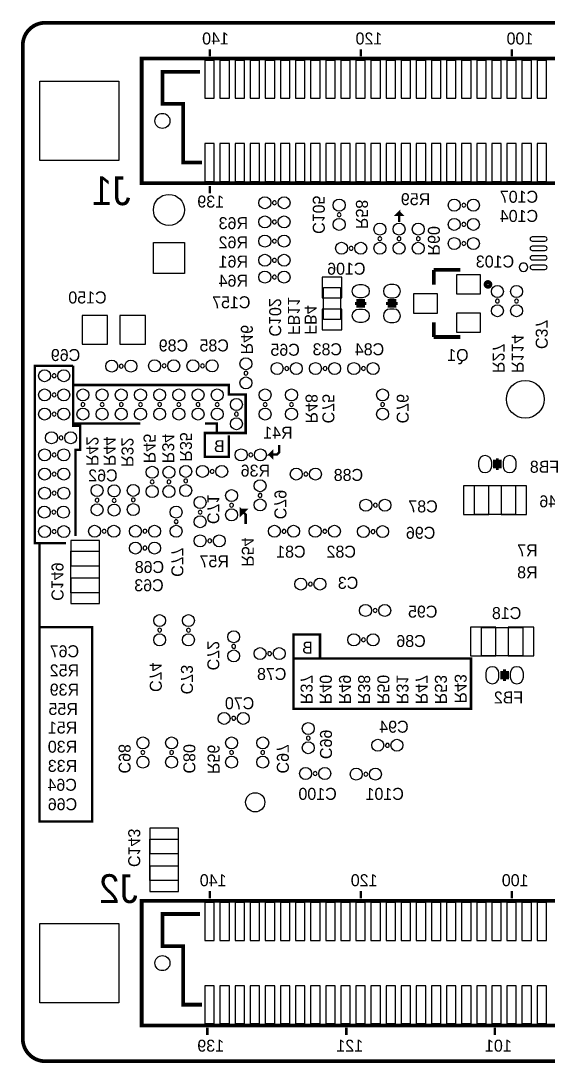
# Model space of a CAD drawing. Extents: x -0.1 to 75.1, y -0.1 to 55.1.
# Drawn here: x -0.1 to 27.8, y -0.1 to 55.1 of the extents above; entities that cross this region are included whole.
import ezdxf

# ---------------------------------------------------------------- set-up
doc = ezdxf.new("R2010")
doc.units = 0
for name, color, linetype in [('BG_OUTLINE', 7, 'CONTINUOUS'), ('BG_SILKSCREEN_BOTTOM', 254, 'CONTINUOUS'), ('PG_SILKSCREEN_BOTTOM', 153, 'CONTINUOUS'), ('PIN_BOTTOM', 132, 'CONTINUOUS'), ('RD_SILKSCREEN_BOTTOM', 253, 'CONTINUOUS')]:
    doc.layers.add(name, color=color, linetype=linetype)

msp = doc.modelspace()

# ---------------------------------------------------------------- linework, layer by layer
at = {"layer": 'BG_OUTLINE', "const_width": 0.2}
msp.add_lwpolyline([(1.199998, 0), (73.800005, 0, 0.414212), (75.000002, 1.199998), (75.000002, 53.799994, 0.414213), (73.800005, 54.999992), (1.199998, 54.999992, 0.414214), (0, 53.799994), (0, 1.199998, 0.414212), (1.199998, 0)], format="xyb", dxfattribs=at)
at = {"layer": 'BG_SILKSCREEN_BOTTOM', "const_width": 0.127}
for points in [[(9.906, 53.213), (9.906, 53.594)], [(17.907, 53.213), (17.907, 53.594)], [(25.908, 53.213), (25.908, 53.594)], [(9.906, 45.974), (9.906, 46.355)], [(19.939, 44.45), (19.939, 44.958), (19.812, 44.831), (20.066, 44.831), (19.939, 44.958)], [(2.667, 36.83), (0.635, 36.83), (0.635, 27.432), (0.889, 27.432)], [(2.794, 27.813), (2.794, 32.385), (3.048, 32.385), (3.048, 33.655), (2.667, 33.655), (2.667, 36.83)], [(6.223, 33.782), (2.667, 33.782), (2.667, 35.814), (10.922, 35.814), (10.922, 35.306), (11.811, 35.306), (11.811, 33.274), (10.287, 33.274), (10.287, 33.782), (9.652, 33.782)], [(10.287, 33.274), (9.652, 33.274), (9.652, 32.004), (10.922, 32.004), (10.922, 33.147)], [(13.589, 32.639), (13.589, 32.258), (13.462, 32.131), (13.081, 32.131), (13.208, 32.258), (13.208, 32.004), (13.081, 32.131)], [(11.811, 28.448), (11.811, 28.956), (11.557, 29.21), (11.557, 28.956), (11.811, 29.21), (11.557, 29.21)], [(0.889, 22.987), (0.889, 27.432), (2.286, 27.432)], [(2.159, 22.987), (3.683, 22.987), (3.683, 12.7), (0.889, 12.7), (0.889, 22.987), (2.159, 22.987)], [(14.351, 21.336), (14.351, 22.606), (15.748, 22.606), (15.748, 21.336)], [(16.637, 18.669), (23.749, 18.669), (23.749, 21.336), (14.351, 21.336), (14.351, 18.669), (17.018, 18.669)], [(9.906, 8.636), (9.906, 9.017)], [(17.907, 8.636), (17.907, 9.017)], [(25.908, 8.636), (25.908, 9.017)], [(9.779, 1.397), (9.779, 1.778)], [(17.145, 1.397), (17.145, 1.778)], [(25.019, 1.397), (25.019, 1.778)]]:
    msp.add_lwpolyline(points, dxfattribs=at)
at = {"layer": 'PG_SILKSCREEN_BOTTOM'}
for points, const_width in [([(68.69999, 53.099995), (6.300013, 53.099995), (6.300013, 46.500009), (68.69999, 46.500009), (68.69999, 53.099995)], 0.2), ([(9.400007, 52.399997), (7.400011, 52.399997), (7.400011, 50.7), (8.500008, 50.7), (8.500008, 47.600006), (9.500006, 47.600006)], 0.2), ([(23.178999, 41.91), (21.779001, 41.91)], 0.2032), ([(21.779001, 41.91), (21.779001, 41.131998)], 0.2032), ([(17.7546, 40.2844), (18.0594, 40.2844), (18.0594, 39.9796), (17.7546, 39.9796), (17.7546, 40.2844)], 0.1524), ([(19.7104, 39.9796), (19.4056, 39.9796), (19.4056, 40.2844), (19.7104, 40.2844), (19.7104, 39.9796)], 0.1524), ([(17.6022, 40.132), (18.2118, 40.132)], 0.1524), ([(19.8628, 40.132), (19.2532, 40.132)], 0.1524), ([(21.779001, 39.132002), (21.779001, 38.354)], 0.2032), ([(21.779001, 38.354), (23.178999, 38.354)], 0.2032), ([(24.9936, 31.4706), (24.9936, 31.7754), (25.2984, 31.7754), (25.2984, 31.4706), (24.9936, 31.4706)], 0.1524), ([(25.146, 31.3182), (25.146, 31.9278)], 0.1524), ([(25.3746, 20.2946), (25.3746, 20.5994), (25.6794, 20.5994), (25.6794, 20.2946), (25.3746, 20.2946)], 0.1524), ([(25.527, 20.1422), (25.527, 20.7518)], 0.1524), ([(68.69999, 8.499983), (6.300013, 8.499983), (6.300013, 1.899996), (68.69999, 1.899996), (68.69999, 8.499983)], 0.2), ([(9.400007, 7.799984), (7.400011, 7.799984), (7.400011, 6.099988), (8.500008, 6.099988), (8.500008, 2.999994), (9.500006, 2.999994)], 0.2)]:
    msp.add_lwpolyline(points, dxfattribs=dict(at, const_width=const_width))
for points in [[(13.4366, 45.466, 1), (13.2334, 45.466, 1), (13.4366, 45.466)], [(23.4696, 45.339, 1), (23.2664, 45.339, 1), (23.4696, 45.339)], [(16.8656, 44.831, 1), (16.6624, 44.831, 1), (16.8656, 44.831)], [(13.4366, 44.45, 1), (13.2334, 44.45, 1), (13.4366, 44.45)], [(23.4696, 44.323, 1), (23.2664, 44.323, 1), (23.4696, 44.323)], [(19.0246, 43.561, 1), (18.8214, 43.561, 1), (19.0246, 43.561)], [(20.0406, 43.561, 1), (19.8374, 43.561, 1), (20.0406, 43.561)], [(21.0566, 43.561, 1), (20.8534, 43.561, 1), (21.0566, 43.561)], [(13.4366, 43.434, 1), (13.2334, 43.434, 1), (13.4366, 43.434)], [(17.5006, 43.053, 1), (17.2974, 43.053, 1), (17.5006, 43.053)], [(23.4696, 43.307, 1), (23.2664, 43.307, 1), (23.4696, 43.307)], [(13.4366, 42.418, 1), (13.2334, 42.418, 1), (13.4366, 42.418)], [(13.4366, 41.529, 1), (13.2334, 41.529, 1), (13.4366, 41.529)], [(25.2476, 40.259, 1), (25.0444, 40.259, 1), (25.2476, 40.259)], [(26.2636, 40.259, 1), (26.0604, 40.259, 1), (26.2636, 40.259)], [(5.324627, 36.813973, 0.999989), (5.121402, 36.813998, 1.000011), (5.324627, 36.813973)], [(7.5946, 36.83, 1.000047), (7.3914, 36.83, 0.999953), (7.5946, 36.83)], [(9.626625, 36.829975, 0.999989), (9.4234, 36.83, 1.000011), (9.626625, 36.829975)], [(11.928602, 36.432998, 0.999982), (11.725402, 36.432998, 1.000018), (11.928602, 36.432998)], [(14.087627, 36.686973, 0.999989), (13.884402, 36.686998, 1.000011), (14.087627, 36.686973)], [(16.119602, 36.686998, 1.000029), (15.916402, 36.686973, 0.999971), (16.119602, 36.686998)], [(18.151602, 36.686998, 1.000029), (17.948402, 36.686973, 0.999971), (18.151602, 36.686998)], [(1.768627, 36.305973, 0.999989), (1.565402, 36.305998, 1.000011), (1.768627, 36.305973)], [(1.768602, 35.289998, 0.999978), (1.565402, 35.289998, 1.000022), (1.768602, 35.289998)], [(3.292602, 34.781998, 0.999982), (3.089402, 34.781998, 1.000018), (3.292602, 34.781998)], [(4.308602, 34.781998, 0.999982), (4.105402, 34.781998, 1.000018), (4.308602, 34.781998)], [(5.324602, 34.781998, 0.999982), (5.121402, 34.781998, 1.000018), (5.324602, 34.781998)], [(6.340602, 34.781998, 0.99998), (6.137402, 34.781998, 1.00002), (6.340602, 34.781998)], [(7.356602, 34.781998, 0.999982), (7.153402, 34.781998, 1.000018), (7.356602, 34.781998)], [(8.372602, 34.781998, 0.999982), (8.169402, 34.781998, 1.000018), (8.372602, 34.781998)], [(9.388602, 34.781998, 0.999982), (9.185402, 34.781998, 1.000018), (9.388602, 34.781998)], [(10.404602, 34.781998, 0.999982), (10.201402, 34.781998, 1.000018), (10.404602, 34.781998)], [(12.944602, 34.781998, 0.999982), (12.741402, 34.781998, 1.000018), (12.944602, 34.781998)], [(14.341602, 34.781998, 0.999943), (14.138377, 34.781998, 1.000057), (14.341602, 34.781998)], [(19.167602, 34.781998, 0.999943), (18.964377, 34.781998, 1.000057), (19.167602, 34.781998)], [(1.768602, 34.273998, 1.000042), (1.565402, 34.273973, 0.999958), (1.768602, 34.273998)], [(11.420602, 34.273998, 0.999982), (11.217402, 34.273998, 1.000018), (11.420602, 34.273998)], [(2.1336, 33.02, 0.99998), (1.9304, 33.02, 1.00002), (2.1336, 33.02)], [(1.768602, 32.114998, 0.999978), (1.565402, 32.114998, 1.000022), (1.768602, 32.114998)], [(12.182602, 32.114998, 0.99998), (11.979402, 32.114998, 1.00002), (12.182602, 32.114998)], [(1.768602, 31.098998, 1.000042), (1.565402, 31.098973, 0.999958), (1.768602, 31.098998)], [(10.1346, 31.242, 1.000042), (9.9314, 31.241975, 0.999958), (10.1346, 31.242)], [(15.103602, 31.098998, 0.999962), (14.900402, 31.099023, 1.000038), (15.103602, 31.098998)], [(6.959625, 30.6832, 0.999978), (6.7564, 30.6832, 1.000022), (6.959625, 30.6832)], [(7.848625, 30.6832, 0.999978), (7.6454, 30.6832, 1.000022), (7.848625, 30.6832)], [(8.737625, 30.734, 0.999978), (8.5344, 30.734, 1.000022), (8.737625, 30.734)], [(1.768602, 30.082998, 1.000042), (1.565402, 30.082973, 0.999958), (1.768602, 30.082998)], [(4.038625, 29.718, 1.000018), (3.8354, 29.718, 0.999982), (4.038625, 29.718)], [(5.959627, 29.727398, 0.999978), (5.756402, 29.727398, 1.000022), (5.959627, 29.727398)], [(12.674625, 29.972, 1.000057), (12.4714, 29.972, 0.999943), (12.674625, 29.972)], [(4.943627, 29.701998, 0.999978), (4.740402, 29.701998, 1.000022), (4.943627, 29.701998)], [(11.166602, 29.447998, 0.999978), (10.963402, 29.447998, 1.000022), (11.166602, 29.447998)], [(18.786602, 29.447998, 0.999953), (18.583402, 29.447998, 1.000047), (18.786602, 29.447998)], [(1.7526, 29.083, 1.000029), (1.549425, 29.082975, 0.999971), (1.7526, 29.083)], [(9.4996, 29.083, 1), (9.2964, 29.083, 1), (9.4996, 29.083)], [(1.768627, 28.050973, 0.999989), (1.565402, 28.050998, 1.000011), (1.768627, 28.050973)], [(4.419575, 28.067, 0.999971), (4.2164, 28.067025, 1.000029), (4.419575, 28.067)], [(6.578625, 28.066975, 0.999989), (6.3754, 28.067, 1.000011), (6.578625, 28.066975)], [(8.2296, 28.575, 0.999943), (8.026375, 28.575, 1.000057), (8.2296, 28.575)], [(13.9446, 28.067, 1.000029), (13.7414, 28.066975, 0.999971), (13.9446, 28.067)], [(16.1036, 28.067025, 1.000011), (15.900375, 28.067, 0.999989), (16.1036, 28.067025)], [(18.659602, 28.050998, 1.000005), (18.456402, 28.051023, 0.999995), (18.659602, 28.050998)], [(10.0076, 27.559, 1.000022), (9.8044, 27.559, 0.999978), (10.0076, 27.559)], [(6.578625, 27.177975, 0.999969), (6.3754, 27.178, 1.000031), (6.578625, 27.177975)], [(15.3416, 25.273, 1.00001), (15.1384, 25.273, 0.99999), (15.3416, 25.273)], [(18.7706, 23.876025, 1.000025), (18.5674, 23.876, 0.999975), (18.7706, 23.876025)], [(7.356602, 22.827996, 0.999991), (7.153427, 22.828021, 1.000009), (7.356602, 22.827996)], [(8.880602, 22.827996, 0.999991), (8.677427, 22.828021, 1.000009), (8.880602, 22.827996)], [(18.151602, 22.319996, 1.000048), (17.948402, 22.319971, 0.999952), (18.151602, 22.319996)], [(11.2776, 21.971, 0.999991), (11.074425, 21.971025, 1.000009), (11.2776, 21.971)], [(13.1826, 21.590025, 1.000011), (12.9794, 21.59, 0.999989), (13.1826, 21.590025)], [(11.2776, 18.161, 0.999961), (11.0744, 18.161, 1.000039), (11.2776, 18.161)], [(15.230602, 17.112996, 1.000041), (15.027377, 17.112996, 0.999959), (15.230602, 17.112996)], [(19.421602, 16.731996, 1.000025), (19.218402, 16.732021, 0.999975), (19.421602, 16.731996)], [(6.467602, 16.350996, 1.000041), (6.264377, 16.350996, 0.999959), (6.467602, 16.350996)], [(7.991602, 16.350996, 0.999963), (7.788377, 16.350996, 1.000037), (7.991602, 16.350996)], [(11.166602, 16.350996, 1.000039), (10.963402, 16.350996, 0.999961), (11.166602, 16.350996)], [(12.817602, 16.350996, 1.000041), (12.614377, 16.350996, 0.999959), (12.817602, 16.350996)], [(15.5956, 15.24, 0.999958), (15.3924, 15.240025, 1.000042), (15.5956, 15.24)], [(18.278602, 15.207996, 0.999996), (18.075402, 15.207996, 1.000004), (18.278602, 15.207996)]]:
    msp.add_lwpolyline(points, format="xyb", dxfattribs=at)
msp.add_lwpolyline([(26.752601, 42.048989, 1), (26.3054, 42.049011, 1)], format="xyb", close=True, dxfattribs=at)
for points in [[(16.833088, 40.981909), (16.833088, 39.282116), (15.932887, 39.282116), (15.932887, 40.981909)], [(26.119099, 28.967913), (26.119099, 30.468113), (23.918901, 30.468113), (23.918901, 28.967913)], [(2.551913, 24.807901), (2.551913, 27.008125), (4.052113, 27.008125), (4.052113, 24.807901)], [(26.500099, 21.474913), (24.299875, 21.474913), (24.299875, 22.975113), (26.500099, 22.975113)], [(8.243087, 11.768099), (8.243087, 9.567901), (6.742913, 9.567901), (6.742913, 11.768099)]]:
    msp.add_lwpolyline(points, close=True, dxfattribs=at)
at = {"layer": 'PG_SILKSCREEN_BOTTOM', "const_width": 0.2032}
msp.add_lwpolyline([(24.775922, 41.141904, 1), (24.521922, 41.141904, 1), (24.775922, 41.141904)], format="xyb", dxfattribs=at)
at = {"layer": 'PIN_BOTTOM'}
for points in [[(10.150018, 51), (10.150018, 52.999996), (9.650019, 52.999996), (9.650019, 51)], [(10.950016, 51), (10.950016, 52.999996), (10.450017, 52.999996), (10.450017, 51)], [(11.750015, 51), (11.750015, 52.999996), (11.250016, 52.999996), (11.250016, 51)], [(12.550013, 51), (12.550013, 52.999996), (12.050014, 52.999996), (12.050014, 51)], [(13.350011, 51), (13.350011, 52.999996), (12.850012, 52.999996), (12.850012, 51)], [(14.15001, 51), (14.15001, 52.999996), (13.650011, 52.999996), (13.650011, 51)], [(14.950008, 51), (14.950008, 52.999996), (14.450009, 52.999996), (14.450009, 51)], [(15.750007, 51), (15.750007, 52.999996), (15.250008, 52.999996), (15.250008, 51)], [(16.550005, 51), (16.550005, 52.999996), (16.050006, 52.999996), (16.050006, 51)], [(17.350003, 51), (17.350003, 52.999996), (16.850004, 52.999996), (16.850004, 51)], [(18.150002, 51), (18.150002, 52.999996), (17.650003, 52.999996), (17.650003, 51)], [(18.950026, 51), (18.950026, 52.999996), (18.450027, 52.999996), (18.450027, 51)], [(19.750024, 51), (19.750024, 52.999996), (19.250025, 52.999996), (19.250025, 51)], [(20.550022, 51), (20.550022, 52.999996), (20.050023, 52.999996), (20.050023, 51)], [(21.350021, 51), (21.350021, 52.999996), (20.850022, 52.999996), (20.850022, 51)], [(22.150019, 51), (22.150019, 52.999996), (21.65002, 52.999996), (21.65002, 51)], [(22.950018, 51), (22.950018, 52.999996), (22.450019, 52.999996), (22.450019, 51)], [(23.750016, 51), (23.750016, 52.999996), (23.250017, 52.999996), (23.250017, 51)], [(24.550014, 51), (24.550014, 52.999996), (24.050015, 52.999996), (24.050015, 51)], [(25.350013, 51), (25.350013, 52.999996), (24.850014, 52.999996), (24.850014, 51)], [(26.150011, 51), (26.150011, 52.999996), (25.650012, 52.999996), (25.650012, 51)], [(26.95001, 51), (26.95001, 52.999996), (26.450011, 52.999996), (26.450011, 51)], [(27.750008, 51), (27.750008, 52.999996), (27.250009, 52.999996), (27.250009, 51)], [(0.900049, 47.700057), (0.900049, 51.899947), (5.099939, 51.899947), (5.099939, 47.700057)], [(0.900049, 47.700057), (0.900049, 51.899947), (5.099939, 51.899947), (5.099939, 47.700057)], [(10.150018, 46.600008), (10.150018, 48.600004), (9.650019, 48.600004), (9.650019, 46.600008)], [(10.950016, 46.600008), (10.950016, 48.600004), (10.450017, 48.600004), (10.450017, 46.600008)], [(11.750015, 46.600008), (11.750015, 48.600004), (11.250016, 48.600004), (11.250016, 46.600008)], [(12.550013, 46.600008), (12.550013, 48.600004), (12.050014, 48.600004), (12.050014, 46.600008)], [(13.350011, 46.600008), (13.350011, 48.600004), (12.850012, 48.600004), (12.850012, 46.600008)], [(14.15001, 46.600008), (14.15001, 48.600004), (13.650011, 48.600004), (13.650011, 46.600008)], [(14.950008, 46.600008), (14.950008, 48.600004), (14.450009, 48.600004), (14.450009, 46.600008)], [(15.750007, 46.600008), (15.750007, 48.600004), (15.250008, 48.600004), (15.250008, 46.600008)], [(16.550005, 46.600008), (16.550005, 48.600004), (16.050006, 48.600004), (16.050006, 46.600008)], [(17.350003, 46.600008), (17.350003, 48.600004), (16.850004, 48.600004), (16.850004, 46.600008)], [(18.150002, 46.600008), (18.150002, 48.600004), (17.650003, 48.600004), (17.650003, 46.600008)], [(18.950026, 46.600008), (18.950026, 48.600004), (18.450027, 48.600004), (18.450027, 46.600008)], [(19.750024, 46.600008), (19.750024, 48.600004), (19.250025, 48.600004), (19.250025, 46.600008)], [(20.550022, 46.600008), (20.550022, 48.600004), (20.050023, 48.600004), (20.050023, 46.600008)], [(21.350021, 46.600008), (21.350021, 48.600004), (20.850022, 48.600004), (20.850022, 46.600008)], [(22.150019, 46.600008), (22.150019, 48.600004), (21.65002, 48.600004), (21.65002, 46.600008)], [(22.950018, 46.600008), (22.950018, 48.600004), (22.450019, 48.600004), (22.450019, 46.600008)], [(23.750016, 46.600008), (23.750016, 48.600004), (23.250017, 48.600004), (23.250017, 46.600008)], [(24.550014, 46.600008), (24.550014, 48.600004), (24.050015, 48.600004), (24.050015, 46.600008)], [(25.350013, 46.600008), (25.350013, 48.600004), (24.850014, 48.600004), (24.850014, 46.600008)], [(26.150011, 46.600008), (26.150011, 48.600004), (25.650012, 48.600004), (25.650012, 46.600008)], [(26.95001, 46.600008), (26.95001, 48.600004), (26.450011, 48.600004), (26.450011, 46.600008)], [(27.750008, 46.600008), (27.750008, 48.600004), (27.250009, 48.600004), (27.250009, 46.600008)], [(6.921983, 41.719983), (6.921983, 43.369992), (8.571992, 43.369992), (8.571992, 41.719983)], [(16.9037, 41.528009), (15.8623, 41.528009), (15.8623, 40.435809), (16.9037, 40.435809)], [(24.257, 41.656), (22.987, 41.656), (22.987, 40.64), (24.257, 40.64)], [(21.971, 40.64), (20.701, 40.64), (20.701, 39.624), (21.971, 39.624)], [(16.9037, 39.828191), (15.8623, 39.828191), (15.8623, 38.735991), (16.9037, 38.735991)], [(3.152902, 39.497), (3.152902, 37.973), (4.499102, 37.973), (4.499102, 39.497)], [(5.152898, 39.497), (5.152898, 37.973), (6.499098, 37.973), (6.499098, 39.497)], [(24.257, 39.624), (22.987, 39.624), (22.987, 38.608), (24.257, 38.608)], [(24.692102, 28.956), (24.692102, 30.48), (23.345902, 30.48), (23.345902, 28.956)], [(26.692098, 28.956), (26.692098, 30.48), (25.345898, 30.48), (25.345898, 28.956)], [(2.54, 26.234898), (4.064, 26.234898), (4.064, 27.581098), (2.54, 27.581098)], [(2.54, 24.234902), (4.064, 24.234902), (4.064, 25.581102), (2.54, 25.581102)], [(25.073102, 21.463), (25.073102, 22.987), (23.726902, 22.987), (23.726902, 21.463)], [(27.073098, 21.463), (27.073098, 22.987), (25.726898, 22.987), (25.726898, 21.463)], [(8.255, 12.341098), (6.731, 12.341098), (6.731, 10.994898), (8.255, 10.994898)], [(8.255, 10.341102), (6.731, 10.341102), (6.731, 8.994902), (8.255, 8.994902)], [(10.150018, 6.399987), (10.150018, 8.399983), (9.650019, 8.399983), (9.650019, 6.399987)], [(10.950016, 6.399987), (10.950016, 8.399983), (10.450017, 8.399983), (10.450017, 6.399987)], [(11.750015, 6.399987), (11.750015, 8.399983), (11.250016, 8.399983), (11.250016, 6.399987)], [(12.550013, 6.399987), (12.550013, 8.399983), (12.050014, 8.399983), (12.050014, 6.399987)], [(13.350011, 6.399987), (13.350011, 8.399983), (12.850012, 8.399983), (12.850012, 6.399987)], [(14.15001, 6.399987), (14.15001, 8.399983), (13.650011, 8.399983), (13.650011, 6.399987)], [(14.950008, 6.399987), (14.950008, 8.399983), (14.450009, 8.399983), (14.450009, 6.399987)], [(15.750007, 6.399987), (15.750007, 8.399983), (15.250008, 8.399983), (15.250008, 6.399987)], [(16.550005, 6.399987), (16.550005, 8.399983), (16.050006, 8.399983), (16.050006, 6.399987)], [(17.350003, 6.399987), (17.350003, 8.399983), (16.850004, 8.399983), (16.850004, 6.399987)], [(18.150002, 6.399987), (18.150002, 8.399983), (17.650003, 8.399983), (17.650003, 6.399987)], [(18.950026, 6.399987), (18.950026, 8.399983), (18.450027, 8.399983), (18.450027, 6.399987)], [(19.750024, 6.399987), (19.750024, 8.399983), (19.250025, 8.399983), (19.250025, 6.399987)], [(20.550022, 6.399987), (20.550022, 8.399983), (20.050023, 8.399983), (20.050023, 6.399987)], [(21.350021, 6.399987), (21.350021, 8.399983), (20.850022, 8.399983), (20.850022, 6.399987)], [(22.150019, 6.399987), (22.150019, 8.399983), (21.65002, 8.399983), (21.65002, 6.399987)], [(22.950018, 6.399987), (22.950018, 8.399983), (22.450019, 8.399983), (22.450019, 6.399987)], [(23.750016, 6.399987), (23.750016, 8.399983), (23.250017, 8.399983), (23.250017, 6.399987)], [(24.550014, 6.399987), (24.550014, 8.399983), (24.050015, 8.399983), (24.050015, 6.399987)], [(25.350013, 6.399987), (25.350013, 8.399983), (24.850014, 8.399983), (24.850014, 6.399987)], [(26.150011, 6.399987), (26.150011, 8.399983), (25.650012, 8.399983), (25.650012, 6.399987)], [(26.95001, 6.399987), (26.95001, 8.399983), (26.450011, 8.399983), (26.450011, 6.399987)], [(27.750008, 6.399987), (27.750008, 8.399983), (27.250009, 8.399983), (27.250009, 6.399987)], [(0.900049, 3.100045), (0.900049, 7.299935), (5.099939, 7.299935), (5.099939, 3.100045)], [(0.900049, 3.100045), (0.900049, 7.299935), (5.099939, 7.299935), (5.099939, 3.100045)], [(10.150018, 1.999996), (10.150018, 3.999992), (9.650019, 3.999992), (9.650019, 1.999996)], [(10.950016, 1.999996), (10.950016, 3.999992), (10.450017, 3.999992), (10.450017, 1.999996)], [(11.750015, 1.999996), (11.750015, 3.999992), (11.250016, 3.999992), (11.250016, 1.999996)], [(12.550013, 1.999996), (12.550013, 3.999992), (12.050014, 3.999992), (12.050014, 1.999996)], [(13.350011, 1.999996), (13.350011, 3.999992), (12.850012, 3.999992), (12.850012, 1.999996)], [(14.15001, 1.999996), (14.15001, 3.999992), (13.650011, 3.999992), (13.650011, 1.999996)], [(14.950008, 1.999996), (14.950008, 3.999992), (14.450009, 3.999992), (14.450009, 1.999996)], [(15.750007, 1.999996), (15.750007, 3.999992), (15.250008, 3.999992), (15.250008, 1.999996)], [(16.550005, 1.999996), (16.550005, 3.999992), (16.050006, 3.999992), (16.050006, 1.999996)], [(17.350003, 1.999996), (17.350003, 3.999992), (16.850004, 3.999992), (16.850004, 1.999996)], [(18.150002, 1.999996), (18.150002, 3.999992), (17.650003, 3.999992), (17.650003, 1.999996)], [(18.950026, 1.999996), (18.950026, 3.999992), (18.450027, 3.999992), (18.450027, 1.999996)], [(19.750024, 1.999996), (19.750024, 3.999992), (19.250025, 3.999992), (19.250025, 1.999996)], [(20.550022, 1.999996), (20.550022, 3.999992), (20.050023, 3.999992), (20.050023, 1.999996)], [(21.350021, 1.999996), (21.350021, 3.999992), (20.850022, 3.999992), (20.850022, 1.999996)], [(22.150019, 1.999996), (22.150019, 3.999992), (21.65002, 3.999992), (21.65002, 1.999996)], [(22.950018, 1.999996), (22.950018, 3.999992), (22.450019, 3.999992), (22.450019, 1.999996)], [(23.750016, 1.999996), (23.750016, 3.999992), (23.250017, 3.999992), (23.250017, 1.999996)], [(24.550014, 1.999996), (24.550014, 3.999992), (24.050015, 3.999992), (24.050015, 1.999996)], [(25.350013, 1.999996), (25.350013, 3.999992), (24.850014, 3.999992), (24.850014, 1.999996)], [(26.150011, 1.999996), (26.150011, 3.999992), (25.650012, 3.999992), (25.650012, 1.999996)], [(26.95001, 1.999996), (26.95001, 3.999992), (26.450011, 3.999992), (26.450011, 1.999996)], [(27.750008, 1.999996), (27.750008, 3.999992), (27.250009, 3.999992), (27.250009, 1.999996)]]:
    msp.add_lwpolyline(points, close=True, dxfattribs=at)
for points in [[(26.988999, 43.439017), (27.669007, 43.439017, 1), (27.669007, 43.659006), (26.988999, 43.659006, 1)], [(26.988999, 42.939017), (27.669007, 42.939017, 1), (27.669007, 43.159007), (26.988999, 43.159007, 1)], [(26.988999, 42.438993), (27.669007, 42.438993, 1), (27.669007, 42.658983), (26.988999, 42.658983, 1)], [(26.988999, 41.938994), (27.669007, 41.938994, 1), (27.669007, 42.158983), (26.988999, 42.158983, 1)], [(18.007, 40.432012), (17.807, 40.432012, -1), (17.807, 41.132011), (18.007, 41.132011, -1)], [(19.658, 41.132011), (19.458, 41.132011, 1), (19.458, 40.432012), (19.658, 40.432012, 1)], [(18.007, 39.131989), (17.807, 39.131989, -1), (17.807, 39.831988), (18.007, 39.831988, -1)], [(19.658, 39.831988), (19.458, 39.831988, 1), (19.458, 39.131989), (19.658, 39.131989, 1)], [(24.845988, 31.523), (24.845988, 31.723, 1), (24.145989, 31.723), (24.145989, 31.523, 1)], [(26.146011, 31.523), (26.146011, 31.723, 1), (25.446012, 31.723), (25.446012, 31.523, 1)], [(25.226988, 20.347), (25.226988, 20.547, 1), (24.526989, 20.547), (24.526989, 20.347, 1)], [(26.527011, 20.347), (26.527011, 20.547, 1), (25.827012, 20.547), (25.827012, 20.347, 1)]]:
    msp.add_lwpolyline(points, format="xyb", close=True, dxfattribs=at)
for centre, radius in [((7.400011, 49.800002), 0.399999), ((7.747, 45.085), 0.825005), ((12.827, 45.466), 0.3175), ((13.843, 45.466), 0.3175), ((16.764, 45.339), 0.3175), ((22.86, 45.339), 0.3175), ((23.876, 45.339), 0.3175), ((12.827, 44.45), 0.3175), ((13.843, 44.45), 0.3175), ((16.764, 44.323), 0.3175), ((18.923, 44.069), 0.3175), ((19.939, 44.069), 0.3175), ((20.955, 44.069), 0.3175), ((22.86, 44.323), 0.3175), ((23.876, 44.323), 0.3175), ((12.827, 43.434), 0.3175), ((13.843, 43.434), 0.3175), ((22.86, 43.307), 0.3175), ((23.876, 43.307), 0.3175), ((16.891, 43.053), 0.3175), ((17.907, 43.053), 0.3175), ((18.923, 43.053), 0.3175), ((19.939, 43.053), 0.3175), ((20.955, 43.053), 0.3175), ((12.827, 42.418), 0.3175), ((13.843, 42.418), 0.3175), ((12.827, 41.529), 0.3175), ((13.843, 41.529), 0.3175), ((25.146, 40.767), 0.3175), ((26.162, 40.767), 0.3175), ((25.146, 39.751), 0.3175), ((26.162, 39.751), 0.3175), ((4.715002, 36.813998), 0.3175), ((5.731002, 36.813998), 0.3175), ((6.985, 36.83), 0.3175), ((8.001, 36.83), 0.3175), ((9.017, 36.83), 0.3175), ((10.033, 36.83), 0.3175), ((11.827002, 36.940998), 0.3175), ((13.478002, 36.686998), 0.3175), ((14.494002, 36.686998), 0.3175), ((15.510002, 36.686998), 0.3175), ((16.526002, 36.686998), 0.3175), ((17.542002, 36.686998), 0.3175), ((18.558002, 36.686998), 0.3175), ((1.159002, 36.305998), 0.3175), ((2.175002, 36.305998), 0.3175), ((11.827002, 35.924998), 0.3175), ((26.624407, 35.059036), 1.000747), ((1.159002, 35.289998), 0.3175), ((2.175002, 35.289998), 0.3175), ((3.191002, 35.289998), 0.3175), ((4.207002, 35.289998), 0.3175), ((5.223002, 35.289998), 0.3175), ((6.239002, 35.289998), 0.3175), ((7.255002, 35.289998), 0.3175), ((8.271002, 35.289998), 0.3175), ((9.287002, 35.289998), 0.3175), ((10.303002, 35.289998), 0.3175), ((12.843002, 35.289998), 0.3175), ((14.240002, 35.289998), 0.3175), ((19.066002, 35.289998), 0.3175), ((11.319002, 34.781998), 0.3175), ((1.159002, 34.273998), 0.3175), ((2.175002, 34.273998), 0.3175), ((3.191002, 34.273998), 0.3175), ((4.207002, 34.273998), 0.3175), ((5.223002, 34.273998), 0.3175), ((6.239002, 34.273998), 0.3175), ((7.255002, 34.273998), 0.3175), ((8.271002, 34.273998), 0.3175), ((9.287002, 34.273998), 0.3175), ((10.303002, 34.273998), 0.3175), ((12.843002, 34.273998), 0.3175), ((14.240002, 34.273998), 0.3175), ((19.066002, 34.273998), 0.3175), ((11.319002, 33.765998), 0.3175), ((1.524, 33.02), 0.3175), ((2.54, 33.02), 0.3175), ((1.159002, 32.114998), 0.3175), ((2.175002, 32.114998), 0.3175), ((11.573002, 32.114998), 0.3175), ((12.589002, 32.114998), 0.3175), ((6.858, 31.1912), 0.3175), ((7.747, 31.1912), 0.3175), ((8.636, 31.242), 0.3175), ((9.525, 31.242), 0.3175), ((10.541, 31.242), 0.3175), ((1.159002, 31.098998), 0.3175), ((2.175002, 31.098998), 0.3175), ((14.494002, 31.098998), 0.3175), ((15.510002, 31.098998), 0.3175), ((1.159002, 30.082998), 0.3175), ((2.175002, 30.082998), 0.3175), ((3.937, 30.226), 0.3175), ((4.842002, 30.209998), 0.3175), ((5.858002, 30.235398), 0.3175), ((6.858, 30.1752), 0.3175), ((7.747, 30.1752), 0.3175), ((8.636, 30.226), 0.3175), ((12.573, 30.48), 0.3175), ((9.398, 29.591), 0.3175), ((11.065002, 29.955998), 0.3175), ((1.143, 29.083), 0.3175), ((2.159, 29.083), 0.3175), ((3.937, 29.21), 0.3175), ((4.842002, 29.193998), 0.3175), ((5.858002, 29.219398), 0.3175), ((8.128, 29.083), 0.3175), ((11.065002, 28.939998), 0.3175), ((12.573, 29.464), 0.3175), ((18.177002, 29.447998), 0.3175), ((19.193002, 29.447998), 0.3175), ((9.398, 28.575), 0.3175), ((1.159002, 28.050998), 0.3175), ((2.175002, 28.050998), 0.3175), ((3.81, 28.067), 0.3175), ((4.826, 28.067), 0.3175), ((5.969, 28.067), 0.3175), ((6.985, 28.067), 0.3175), ((8.128, 28.067), 0.3175), ((13.335, 28.067), 0.3175), ((14.351, 28.067), 0.3175), ((15.494, 28.067), 0.3175), ((16.51, 28.067), 0.3175), ((18.050002, 28.050998), 0.3175), ((19.066002, 28.050998), 0.3175), ((9.398, 27.559), 0.3175), ((10.414, 27.559), 0.3175), ((5.969, 27.178), 0.3175), ((6.985, 27.178), 0.3175), ((14.732, 25.273), 0.3175), ((15.748, 25.273), 0.3175), ((18.161, 23.876), 0.3175), ((19.177, 23.876), 0.3175), ((7.255002, 23.335996), 0.3175), ((8.779002, 23.335996), 0.3175), ((7.255002, 22.319996), 0.3175), ((8.779002, 22.319996), 0.3175), ((11.176, 22.479), 0.3175), ((17.542002, 22.319996), 0.3175), ((18.558002, 22.319996), 0.3175), ((11.176, 21.463), 0.3175), ((12.573, 21.59), 0.3175), ((13.589, 21.59), 0.3175), ((10.668, 18.161), 0.3175), ((11.684, 18.161), 0.3175), ((15.129002, 17.620996), 0.3175), ((6.366002, 16.858996), 0.3175), ((7.890002, 16.858996), 0.3175), ((11.065002, 16.858996), 0.3175), ((12.716002, 16.858996), 0.3175), ((15.129002, 16.604996), 0.3175), ((18.812002, 16.731996), 0.3175), ((19.828002, 16.731996), 0.3175), ((6.366002, 15.842996), 0.3175), ((7.890002, 15.842996), 0.3175), ((11.065002, 15.842996), 0.3175), ((12.716002, 15.842996), 0.3175), ((14.986, 15.24), 0.3175), ((16.002, 15.24), 0.3175), ((17.669002, 15.207996), 0.3175), ((18.685002, 15.207996), 0.3175), ((12.319, 13.716), 0.508), ((7.400011, 5.19999), 0.399999)]:
    msp.add_circle(centre, radius, dxfattribs=at)

# ---------------------------------------------------------------- texts
at = {"layer": 'BG_SILKSCREEN_BOTTOM', "text_generation_flag": 2}
for s, p in [('140', (10.922, 53.848)), ('120', (19.05, 53.848)), ('100', (27.051, 53.848)), ('139', (10.668, 45.212)), ('B', (10.6934, 32.258)), ('B', (15.367, 21.59)), ('140', (10.795, 9.271)), ('120', (18.796, 9.271)), ('100', (26.797, 9.271)), ('139', (10.668, 0.508)), ('121', (18.034, 0.508)), ('101', (25.908, 0.508))]:
    msp.add_text(s, height=0.635, dxfattribs=at).set_placement(p)
at = {"layer": 'RD_SILKSCREEN_BOTTOM', "text_generation_flag": 2, "width": 0.95}
for s, p in [('J1', (5.715, 45.339)), ('J2', (6.096, 8.382))]:
    msp.add_text(s, height=1.524, dxfattribs=at).set_placement(p)
at = {"layer": 'RD_SILKSCREEN_BOTTOM', "text_generation_flag": 2}
for s, p in [('R59', (21.59, 45.339)), ('C107', (27.305, 45.466)), ('R63', (11.938, 44.069)), ('C104', (27.305, 44.45)), ('R62', (11.938, 43.053)), ('R61', (11.938, 42.037)), ('C103', (26.035, 42.037)), ('C106', (18.161, 41.656)), ('R64', (11.938, 41.021)), ('C150', (4.445, 40.132)), ('C157', (12.065, 39.878)), ('C89', (8.763, 37.592)), ('C85', (10.922, 37.592)), ('C69', (3.048, 37.084)), ('C65', (14.6812, 37.3634)), ('C83', (16.9164, 37.3888)), ('C84', (19.1516, 37.3888)), ('Q1', (23.622, 37.084)), ('R41', (14.3002, 32.9692)), ('R36', (13.1064, 30.9626)), ('FB8', (28.4226, 31.1658)), ('C62', (5.0292, 30.7086)), ('C88', (18.034, 30.734)), ('C46', (28.9306, 29.337)), ('C87', (21.987002, 29.066998)), ('C96', (21.860002, 27.669998)), ('C81', (14.986, 26.67)), ('C82', (17.653, 26.67)), ('R7', (27.2796, 26.7462)), ('C68', (7.493, 25.8572)), ('R57', (10.922, 26.162)), ('R8', (27.2796, 25.5778)), ('C63', (7.4676, 24.892)), ('C3', (17.78, 25.019)), ('C95', (21.971, 23.495)), ('C18', (26.416, 23.4188)), ('C86', (21.352002, 21.938996)), ('C67', (2.987802, 21.396198)), ('R52', (2.987802, 20.380198)), ('C78', (13.97, 20.193)), ('R39', (2.987802, 19.364198)), ('FB2', (26.5176, 18.9484)), ('R55', (2.921, 18.3388)), ('C70', (12.2682, 18.6436)), ('R51', (2.886202, 17.357598)), ('C94', (20.447, 17.399)), ('R30', (2.886202, 16.341598)), ('R33', (2.886202, 15.325598)), ('C64', (2.8702, 14.3256)), ('C100', (16.637, 13.843)), ('C101', (20.193, 13.843)), ('C66', (2.886202, 13.293598))]:
    msp.add_text(s, height=0.635, dxfattribs=at).set_placement(p)
for s, p in [('C105', (15.367, 43.815)), ('R58', (17.653, 44.069)), ('R60', (21.463, 42.672)), ('C102', (13.0556, 38.3794)), ('FB11', (14.0462, 38.4556)), ('FB4', (14.9352, 38.481)), ('C37', (27.178, 37.719)), ('R46', (11.557, 37.4396)), ('R114', (25.908, 36.449)), ('R27', (24.892, 36.449)), ('R48', (14.986, 33.782)), ('C75', (15.875, 33.782)), ('C76', (19.812, 33.782)), ('R45', (6.4008, 31.6738)), ('R34', (7.3914, 31.6738)), ('R35', (8.3312, 31.75)), ('R42', (3.3782, 31.5214)), ('R44', (4.2926, 31.5214)), ('R32', (5.2324, 31.4706)), ('C71', (9.779, 28.448)), ('C79', (13.335, 28.702)), ('R54', (11.6078, 26.1874)), ('C77', (7.874, 25.654)), ('C149', (1.524, 24.384)), ('C72', (9.779, 20.701)), ('C74', (6.731, 19.558)), ('C73', (8.382, 19.431)), ('R40', (15.738602, 18.906998)), ('R49', (16.754602, 18.906998)), ('R38', (17.770602, 18.906998)), ('R50', (18.786602, 18.906998)), ('R53', (21.834602, 18.906998)), ('R43', (22.8854, 18.9484)), ('R37', (14.722602, 18.906998)), ('R31', (19.802602, 18.906998)), ('R47', (20.818602, 18.906998)), ('C99', (15.748, 16.002)), ('C98', (5.08, 15.24)), ('C80', (8.509, 15.24)), ('R56', (9.795002, 15.207996)), ('C97', (13.462, 15.24)), ('C143', (5.588, 10.287))]:
    msp.add_text(s, height=0.635, rotation=270, dxfattribs=at).set_placement(p)

doc.saveas('drawing.dxf')
